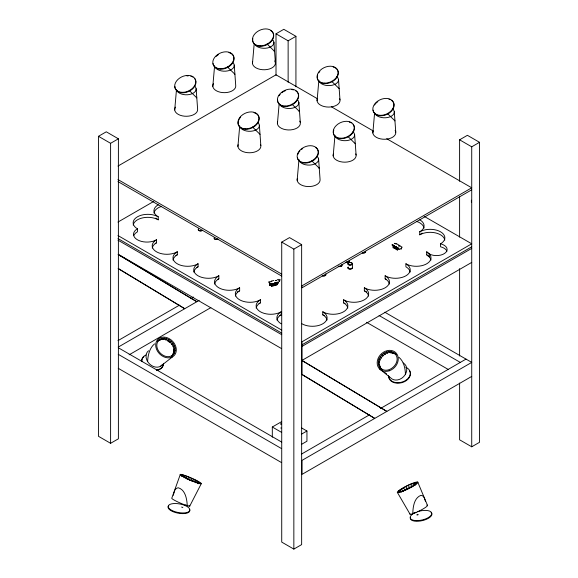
<?xml version="1.0" encoding="UTF-8"?>
<svg xmlns="http://www.w3.org/2000/svg" width="578" height="578" viewBox="0 0 578 578"><rect width="100%" height="100%" fill="white"/><g stroke="black" fill="none" stroke-linecap="round" stroke-linejoin="round"><path stroke-width="0.87" d="M270.836 283.979L270.685 285.221L275.186 284.036L275.027 283.141M393.047 247.825L393.091 247.659A5.534 3.193 60 0 0 393.481 246.055L393.488 245.686M393.546 246.091L393.553 246.076A5.621 3.244 60 0 1 393.156 247.68M395.41 246.596L395.171 246.987A5.621 3.244 60 0 1 394.839 248.627M395.648 248.966L395.627 248.966A5.534 3.193 60 0 0 396.031 247.456L396.031 247.088M396.096 247.5L396.096 247.485A5.621 3.244 60 0 1 395.706 249.082M396.436 249.718L396.479 249.552A5.534 3.193 60 0 0 396.869 247.948L397.115 247.384M396.934 247.991L396.934 247.976A5.621 3.244 60 0 1 396.544 249.573M397.238 250.158L397.281 249.992A5.534 3.193 60 0 0 397.671 248.388L397.671 248.02M397.736 248.432L397.736 248.417A5.621 3.244 60 0 1 397.339 250.014M401.421 248.02L401.11 248.432M271.523 286.334A5.534 4.111 -38.3 0 0 272.021 284.419L272.05 284.203M272.108 284.398L272.108 284.383A5.621 4.176 -38.3 0 1 271.595 286.348L271.754 286.471M272.664 286.016A5.534 4.111 -38.3 0 0 273.163 284.101L272.903 283.675L273.38 283.516M274.03 283.473L274.073 283.668A5.534 4.111 -38.3 0 1 274.008 284.246L273.986 284.354M273.69 285.742A5.534 4.111 -38.3 0 0 274.189 283.827L274.095 283.495M274.275 283.805L274.275 283.791A5.621 4.176 -38.3 0 1 273.762 285.749L273.914 285.879M275.034 285.539L274.853 285.424A5.534 4.111 -38.3 0 0 275.301 283.487L275.301 283.112M275.388 283.466L275.388 283.451A5.621 4.176 -38.3 0 1 274.882 285.409M275.822 285.149A5.534 4.111 -38.3 0 0 276.32 283.234L276.32 282.866M276.811 284.875A5.534 4.111 -38.3 0 0 277.317 282.96L277.541 282.563M277.397 282.938L277.397 282.924A5.621 4.176 -38.3 0 1 276.891 284.882M147.607 361.431C147.975 355.152 149.485 348.079 154.55 343.881M174.701 109.979L176.5 89.409M212.805 86.375L214.604 65.813M237.919 146.472L239.718 125.91M252.47 63.479L254.19 43.805M277.411 123.678L279.131 104.004M297.157 180.278L298.956 159.709A9.848 5.758 0.5 0 0 314.302 164.145L316.224 163.155A9.848 5.758 0.5 0 0 316.932 156.161M317.076 100.774L318.875 80.212M333.181 155.872L334.98 135.31M372.846 132.976L374.645 112.414M173.256 495.324L174.78 490.202L176.304 488.432L178.154 487.745C185.444 489.696 186.925 499.19 187.265 505.699L185.683 504.876M393.618 246.531L393.632 246.466A5.534 3.193 60 0 0 393.683 245.939M395.301 247.5L395.316 247.413A5.534 3.193 60 0 0 395.366 246.893L395.41 246.553M271.826 284.918L271.841 284.838A5.534 4.111 -38.3 0 0 271.906 284.275M275.092 284.058L275.128 283.906A5.636 4.191 -38.3 0 0 275.193 283.336L275.576 282.974M171.493 356.258C182.691 348.65 165.546 330.782 157.382 341.605L160.012 339.228M393.683 245.455L393.264 245.585M394.29 246.329L394.499 246.199M396.313 247.088L395.836 246.857M397.599 248.063L397.809 248.157M395.757 247.088L396.233 246.972L396.233 248.041L399.138 249.45M396.595 247.579L396.869 247.933M381.213 368.858C371.589 360.434 388.113 344.632 396.075 354.74C387.52 346.374 372.759 362.283 382.376 369.768M270.049 284.846L270.208 284.896M269.854 284.983L269.969 284.636L269.716 285.012M180.314 474.437L171.789 498.157A9.848 1.033 23.5 0 0 176.29 501.198A9.848 1.033 23.5 0 0 186.311 505.41L187.966 505.909A9.848 1.033 23.5 0 0 189.093 505.28M269.919 284.701L269.818 285.026M276.205 282.721L276.436 283.01M273.445 283.632L272.939 283.523M277.541 282.678L277.476 282.346M181.449 476.33L182.063 474.914L187.127 476.445L196.462 480.6L200.118 483.244C193.514 482.023 187.034 478.996 181.456 475.253L182.063 474.914M182.662 476.583L183.277 475.167M184.079 477.818L185.003 475.694M187.127 476.445L186.203 478.57L191.029 480.564L191.954 478.432M188.573 479.509L189.497 477.385M194.331 479.53L193.406 481.655L191.817 480.925M195.537 482.724L196.462 480.6M197.286 483.685L198.211 481.561M198.839 483.779L199.453 482.355M189.729 506.133L201.245 483.743A11.488 1.199 23.5 0 0 186.687 476.127A11.488 1.199 23.5 0 0 184.411 477.406A11.488 1.199 23.5 0 0 201.245 483.743M401.204 248.432L401.5 247.868M401.204 249.089L400.8 249.328L400.8 248.663M158.408 340.601C152.122 349.09 165.872 362.023 173.588 354.343M172.49 355.152L173.855 351.597L173.725 349.22L175.04 347.934M172.562 355.34C178.183 347.486 167.36 335.782 158.986 340.232M279.579 281.609L279.629 280.691L278.56 280.402M270.677 284L270.367 284.521L275.655 283.126L275.431 282.837M394.095 246.105L394.499 246.04M397.939 247.948L397.404 247.861L397.743 248.063M398.914 490.982L398.553 491.994C405.149 490.823 411.767 487.442 416.767 482.977L416.637 482.623C410.185 483.605 404.145 487.167 398.914 490.982L399.6 492.362M160.561 339.842L162.021 338.419M162.989 339.503L164.304 338.224M165.387 339.936L166.702 338.657M168.025 340.695L169.051 339.698M169.881 342.544L171.196 341.258M171.522 344.669L172.981 343.253M172.974 346.807L174.296 345.528M173.711 351.735L175.17 350.319M173.212 353.924L174.679 352.501M275.309 280.568L276.71 280.612M160.605 366.221L172.706 356.713A11.488 9.06 45.8 0 0 169.426 338.759A11.488 9.06 45.8 0 0 155.865 346.952A11.488 9.06 45.8 0 0 172.706 356.713M416.998 514.565C416.218 515.634 419.382 514.528 417.692 514.355M399.095 245.708L399.152 246.43L398.885 245.686M269.688 283.877L270.027 284.354M397.064 247.579L396.602 247.42M395.793 247.008L398.892 248.345M280.944 423.522L280.944 424.021M280.944 423.898L280.944 424.397M280.944 427.771L280.944 428.269M395.959 247.088L392.715 244.877L391.913 244.862L395.966 247.239M414.231 512.802L412.757 513.734C412.988 507.224 413.985 497.947 420.936 495.332L422.699 495.866L424.173 497.492L425.574 501.639M277.137 282.346L277.592 282.563M98.477 136.307L106.273 131.806L118.396 138.807L118.396 438.803L110.6 443.304L98.477 436.303L98.477 136.307L110.6 143.308L118.396 138.807M276.009 75.256L276.009 33.813L283.805 29.312L295.929 36.313L295.929 86.765M276.009 33.813L288.133 40.814L295.929 36.313M117.955 166.067L276.009 74.815L317.336 98.672M117.955 222.068L153.77 201.39M281.724 242.103L289.52 237.609L301.644 244.602L301.644 544.599L293.848 549.1L281.724 542.099L281.724 242.103L293.848 249.104L301.644 244.602M459.604 181.246L459.604 139.811L467.4 135.31L479.523 142.311L479.523 442.3L471.727 446.801L459.604 439.8L459.604 383.048M117.955 340.666L179.462 305.148M120.159 255.751L191.145 298.407L193.478 297.056M118.215 347.111L199.193 300.358M459.604 139.811L471.727 146.812L479.523 142.311M129.118 354.813L210.869 307.612M471.727 189.808L301.991 287.808L301.991 285.807L471.727 187.807L386.733 138.734M392.216 244.928L396.176 247.225M392.968 245.058L392.729 246.018L396.233 248.041L396.797 247.731M396.421 247.016L395.836 247.131L396.233 246.972M301.991 344.806L471.727 246.806M301.991 346.403L471.727 248.41M471.727 262.405L301.991 360.405L386.855 411.406L301.673 360.347M272.31 437.221L272.31 427.019L281.544 421.687M301.557 434.129L306.947 431.015L306.947 441.216L301.557 444.33M301.723 453.954L369.465 414.845M380.367 408.552L466.013 359.104M471.727 376.408L301.991 474.401L301.991 460.399L471.727 362.406L384.804 312.221M181.738 507.014L182.121 507.556L182.879 507.231M159.362 340.24L160.706 339.698M415.011 485.13L406.926 488.612L401.031 492.145L400.005 490.079M275.186 282.967L275.576 283.09M275.417 283.148L271.906 283.791M277.202 282.44L277.592 282.49M276.703 280.655L275.366 280.482M275.966 282.7L278.423 281.985C279.384 283.69 274.174 285.33 275.128 282.83M268.748 281.797L269.594 281.58M271.703 281.024L273.806 280.467M270.569 284.383L275.583 283.018M270.215 285.012L269.781 284.708M275.128 283.646L274.377 283.841L274.377 283.025M277.209 279.752L279.015 279.333L280.424 279.962M269.81 284.701L269.854 285.07M273.119 283.574L273.163 284.087M269.572 283.198L270.027 283.668M278.083 283.119L278.293 282.021M399.239 249.508L398.784 248.294M268.748 282.483L269.514 282.635M394.225 246.199L394.362 246.531A5.621 3.244 60 0 1 394.03 248.172M393.958 248.056L393.979 248.056A5.534 3.193 60 0 0 394.362 246.546L394.362 246.062M394.76 248.511L394.781 248.518A5.534 3.193 60 0 0 395.171 247.001L395.171 246.517M394.586 353.642L390.071 352.703L388.886 351.496M393.293 353.252L394.716 353.779L393.401 352.443M270.677 284.101L269.355 283.574L269.558 282.656L269.615 283.827M279.55 281.5L279.608 281.06M331.375 106.778L373.482 131.083M424.165 216.345L471.727 243.808L301.991 341.8L301.991 374.407L374.732 418.4L301.637 374.349M396.949 243.923L400.655 246.17M396.327 246.849L395.742 246.51L396.183 247.868A5.636 3.258 60 0 0 396.219 247.521M396.797 247.976L396.414 247.752L396.804 248.157M392.83 245.961L392.989 244.942M379.089 315.516L460.298 362.406M366.589 322.307L448.586 369.645M117.97 179.563L281.717 274.102M117.97 181.564L281.717 276.103M117.97 235.557L281.717 330.096M117.97 238.562L281.717 333.101M117.97 240.159L281.717 334.698M118.237 254.313L281.435 348.541M191.145 298.407L196.86 301.709L118.158 254.414M301.557 427.908L306.947 431.015M272.31 427.019L281.544 432.351M118.483 347.855L281.688 442.083M118.237 354.314L281.435 448.535M118.237 368.309L281.435 462.537M118.114 268.409L184.736 308.71L118.526 268.821M276.046 285.286L275.872 285.178A5.621 4.176 -38.3 0 0 276.407 283.213M272.895 286.153L272.715 286.045A5.621 4.176 -38.3 0 0 273.25 284.08M394.478 120.571L394.947 120.86L387.397 113.476M274.109 51.074L274.572 51.363L267.029 43.979M299.05 111.272L299.512 111.561L291.969 104.177M234.444 73.977L234.906 74.259L227.364 66.875M318.789 167.873L319.258 168.155L311.708 160.771M196.339 97.574L196.802 97.863L189.259 90.471M400.944 246.452L402.259 247.283M167.736 340.977L169.166 342.017M429.23 253.843L429.23 256.849L426.694 254.804L426.694 251.806L429.028 253.561L430.502 255.613A14.696 8.482 0 0 1 423.652 265.158A14.696 8.482 0 0 1 405.908 263.806L405.908 266.805A14.696 8.482 0 0 1 410.163 272.072M426.694 254.804L429.028 256.567L430.502 258.612A14.696 8.482 0 0 1 430.942 260.071M380.288 367.919C388.351 375.649 402.324 362.262 395.15 353.801M384.84 372.55L386.588 373.908M379.392 368.771L390.598 377.824A9.848 8.121 -44.6 0 0 404.947 375.014L406.11 372.788A9.848 8.121 -44.6 0 0 403.198 362.948M399.001 357.341C403.747 361.358 405.243 368.099 405.438 374.074M331.627 81.274L339.178 88.658M348.418 136.964L355.282 143.756M252.478 126.972L260.021 134.356M426.694 251.806L428.515 253.504L431.188 254.775A10.614 6.127 0 0 0 446.028 252.181A10.614 6.127 0 0 0 440.552 243.808A14.696 8.482 0 0 0 440.552 231.807A14.696 8.482 0 0 0 419.765 231.807A14.696 8.482 0 0 0 419.765 219.806M391.263 351.655L392.578 352.992M386.429 351.98L387.614 353.18M384.067 353.064L385.374 354.401M381.942 354.682L383.127 355.882M380.216 356.72L381.531 358.057M379.002 359.039L379.927 359.978M378.38 361.481L379.565 362.688M378.395 363.887L379.71 365.224M379.045 366.084L380.36 367.413M270.287 284.716L270.836 285.091L270.836 284.159M397.462 492.557L410.055 514.21M415.885 482.587L416.572 483.959M414.578 482.868L415.604 484.935M412.786 483.454L413.819 485.52M410.647 484.306L411.962 486.951M408.299 485.361L409.614 488.005M405.9 486.546L407.215 489.19M403.617 487.781L404.932 490.433M401.609 488.988L402.924 491.64M417.728 482.059L427.424 505.208M379.58 365.086L380.23 367.283M394.29 111.691L395.757 132.131M354.625 134.587L356.099 155.034M338.513 79.489L339.987 99.936M318.601 158.986L320.067 179.433A11.488 6.719 0.5 0 1 307.937 186.557A11.488 6.719 0.5 0 1 297.33 178.523M298.855 102.393L300.329 122.832A11.488 6.719 0.5 0 1 288.191 129.956A11.488 6.719 0.5 0 1 277.584 121.929M273.914 42.194L275.388 62.634M259.363 125.188L260.837 145.634M234.249 65.09L235.723 85.537A11.488 6.719 0.5 0 1 222.588 92.588A11.488 6.719 0.5 0 1 213.535 83.507M196.144 88.694L197.618 109.134A11.488 6.719 0.5 0 1 184.483 116.192A11.488 6.719 0.5 0 1 175.43 107.103M394.658 243.28L394.68 243.743M471.727 146.812L471.727 446.801M471.381 200.205L471.381 202.206M459.604 196.563L459.604 237.103M459.604 268.633L459.604 356.019M440.552 243.808L440.552 246.806A10.614 6.127 0 0 1 446.917 251.271M419.765 231.807L419.765 234.805A14.696 8.482 0 0 1 435.183 232.833A14.696 8.482 0 0 1 444.8 240.072M397.671 247.904L397.671 248.374M396.031 246.972L396.031 247.442M393.488 245.571L393.488 246.04M405.908 263.806A14.696 8.482 0 0 1 405.908 275.807A14.696 8.482 0 0 1 385.129 275.807L385.129 278.806A14.696 8.482 0 0 1 389.377 284.065M385.129 275.807A14.696 8.482 0 0 1 385.129 287.808A14.696 8.482 0 0 1 364.342 287.808L364.342 290.806A14.696 8.482 0 0 1 368.591 296.066M352.436 263.77A2.326 1.344 0 0 1 348.946 264.934A2.326 1.344 0 0 1 348.946 262.607A2.326 1.344 0 0 1 352.436 263.77L352.436 267.773M364.342 287.808A14.696 8.482 0 0 1 364.342 299.809A14.696 8.482 0 0 1 343.556 299.809L343.556 302.807A14.696 8.482 0 0 1 347.804 308.067M343.556 299.809A14.696 8.482 0 0 1 343.556 311.802A14.696 8.482 0 0 1 322.777 311.802L322.777 314.808A14.696 8.482 0 0 1 327.025 320.067M293.848 249.104L293.848 549.1M288.133 40.814L288.133 82.249M133.2 225.073A14.696 8.482 0 0 1 142.817 217.834A14.696 8.482 0 0 1 158.235 219.806L158.235 216.808A14.696 8.482 0 0 0 137.448 216.808A14.696 8.482 0 0 0 137.448 228.809A13.475 7.781 0 0 0 137.448 239.805A13.475 7.781 0 0 0 156.501 239.805A14.696 8.482 0 0 0 156.501 251.806A14.696 8.482 0 0 0 177.287 251.806A14.696 8.482 0 0 0 177.287 263.806A14.696 8.482 0 0 0 198.066 263.806A14.696 8.482 0 0 0 198.066 275.807A14.696 8.482 0 0 0 218.852 275.807A14.696 8.482 0 0 0 218.852 287.808A14.696 8.482 0 0 0 239.639 287.808A14.696 8.482 0 0 0 239.639 299.809A14.696 8.482 0 0 0 260.425 299.809A14.696 8.482 0 0 0 260.425 311.802A14.696 8.482 0 0 0 281.204 311.802L281.204 314.808A14.696 8.482 0 0 0 276.956 320.067M277.317 282.476L277.317 282.945M276.32 282.75L276.32 283.22M275.301 283.003L275.301 283.473M274.189 283.343L274.189 283.812M272.021 283.935L272.021 284.405M260.425 299.809L260.425 302.807A14.696 8.482 0 0 0 256.17 308.067M239.639 287.808L239.639 290.806A14.696 8.482 0 0 0 235.391 296.066M218.852 275.807L218.852 278.806A14.696 8.482 0 0 0 214.604 284.065M198.066 263.806L198.066 266.805A14.696 8.482 0 0 0 193.818 272.072M177.287 251.806L177.287 254.804A14.696 8.482 0 0 0 173.039 260.071M156.501 239.805L156.501 242.811A14.696 8.482 0 0 0 152.252 248.07M137.448 228.809L137.448 231.807A13.475 7.781 0 0 0 133.959 235.297M110.6 143.308L110.6 443.304M352.956 131.762A9.848 5.758 0.5 0 1 352.248 138.756L350.326 139.746A9.848 5.758 0.5 0 1 335.5 136.784M355.781 153.878A11.488 6.719 0.5 0 1 344.965 162.172A11.488 6.719 0.5 0 1 333.354 154.124M353.107 124.335A11.025 7.832 -24.6 0 1 345.182 138.12A11.025 7.832 -24.6 0 1 333.773 130.115M349.293 122.088A11.025 7.832 -24.6 0 1 351.453 122.962M232.58 62.265A9.848 5.758 0.5 0 1 231.872 69.259L229.95 70.249A9.848 5.758 0.5 0 1 215.124 67.286M228.917 52.591A11.025 7.832 -24.6 0 1 229.112 66.564A11.025 7.832 -24.6 0 1 213.036 63.522M216.179 56.398A11.025 7.832 -24.6 0 1 218.376 54.664M297.186 99.568A9.848 5.758 0.5 0 1 296.478 106.562L294.556 107.544A9.848 5.758 0.5 0 1 279.73 104.589M299.722 121.113A11.488 6.719 0.5 0 1 300.213 122.254M295.683 90.768A11.025 7.832 -24.6 0 1 292.078 104.842A11.025 7.832 -24.6 0 1 277.613 100.117M279.087 95.724A11.025 7.832 -24.6 0 1 280.157 94.344M281.826 92.783A11.025 7.832 -24.6 0 1 282.982 91.96M283.588 91.591A11.025 7.832 -24.6 0 1 285.539 90.638M291.861 89.612A11.025 7.832 -24.6 0 1 293.523 89.886M257.694 122.363A9.848 5.758 0.5 0 1 256.986 129.356L255.064 130.346A9.848 5.758 0.5 0 1 240.238 127.384M260.519 144.478A11.488 6.719 0.5 0 1 249.703 152.773A11.488 6.719 0.5 0 1 238.1 144.724M254.031 112.688A11.025 7.832 -24.6 0 1 258.287 122.196A11.025 7.832 -24.6 0 1 245.527 129.306A11.025 7.832 -24.6 0 1 238.302 121.452M238.512 120.715A11.025 7.832 -24.6 0 1 240.665 117.146M392.621 108.866A9.848 5.758 0.5 0 1 391.913 115.86L389.991 116.843A9.848 5.758 0.5 0 1 375.165 113.888M395.157 130.411A11.488 6.719 0.5 0 1 385.129 139.255A11.488 6.719 0.5 0 1 373.02 131.228M391.732 100.471A11.025 7.832 -24.6 0 1 387.513 114.141A11.025 7.832 -24.6 0 1 373.077 110.123M374.515 105.03A11.025 7.832 -24.6 0 1 376.213 103M376.719 102.53A11.025 7.832 -24.6 0 1 377.831 101.656M388.951 99.192A11.025 7.832 -24.6 0 1 390.446 99.712M394.593 246.987A1.445 0.831 60 0 0 395.121 247.29A1.431 0.824 60 0 1 394.839 247.182M202.322 230.217A2.081 1.199 0 0 1 199.721 230.73A2.081 1.199 0 0 1 198.507 229.307M202.531 230.29A2.326 1.344 0 0 1 199.352 230.781A2.326 1.344 0 0 1 198.5 228.946M218.022 239.14A2.326 1.344 0 0 1 215.211 239.35A2.326 1.344 0 0 1 214.127 237.84M217.848 239.039A2.081 1.199 0 0 1 214.9 239.039M214.575 238.786A2.081 1.199 0 0 1 214.366 238.497M352.19 267.773A2.081 1.199 0 0 1 349.567 268.936A2.081 1.199 0 0 1 348.303 267.173M352.356 267.426A2.326 1.344 0 0 1 349.806 269.102A2.326 1.344 0 0 1 348.093 267.101M349.278 261.046A2.081 1.199 0 0 1 346.157 262.094M349.444 260.7A2.326 1.344 0 0 1 348.613 262.116A2.326 1.344 0 0 1 346.034 262.21M365.469 251.697A2.081 1.199 0 0 1 362.348 252.738M365.636 251.351A2.326 1.344 0 0 1 364.805 252.767A2.326 1.344 0 0 1 362.225 252.861M325.652 274.962A2.081 1.199 0 0 1 322.17 275.496M325.652 273.979A2.326 1.344 0 0 1 325.284 275.598A2.326 1.344 0 0 1 322.473 275.814M341.844 265.613A2.081 1.199 0 0 1 338.361 266.147M341.851 264.63A2.326 1.344 0 0 1 341.251 266.364A2.326 1.344 0 0 1 338.188 266.248M315.429 147.361A11.025 7.832 -24.6 0 1 312.243 161.211A11.025 7.832 -24.6 0 1 297.388 157.418M297.749 154.514A11.025 7.832 -24.6 0 1 298.4 153.04M298.826 152.325A11.025 7.832 -24.6 0 1 299.903 150.945M301.572 149.384A11.025 7.832 -24.6 0 1 302.728 148.56M194.475 85.869A9.848 5.758 0.5 0 1 193.767 92.856L191.845 93.846A9.848 5.758 0.5 0 1 177.02 90.891M194.627 78.442A11.025 7.832 -24.6 0 1 188.06 91.743A11.025 7.832 -24.6 0 1 174.903 86.411M186.932 75.928A11.025 7.832 -24.6 0 1 188.284 75.87M190.812 76.188A11.025 7.832 -24.6 0 1 192.973 77.069M272.245 39.369A9.848 5.758 0.5 0 1 271.537 46.363L269.615 47.345A9.848 5.758 0.5 0 1 254.79 44.39M274.781 60.914A11.488 6.719 0.5 0 1 264.753 69.757A11.488 6.719 0.5 0 1 252.644 61.73M270.742 30.569A11.025 7.832 -24.6 0 1 266.27 45.055A11.025 7.832 -24.6 0 1 252.853 38.459M336.844 76.664A9.848 5.758 0.5 0 1 336.136 83.658L334.214 84.648A9.848 5.758 0.5 0 1 319.388 81.686M339.669 98.773A11.488 6.719 0.5 0 1 328.853 107.075A11.488 6.719 0.5 0 1 317.25 99.026M333.181 66.99A11.025 7.832 -24.6 0 1 337.314 76.737A11.025 7.832 -24.6 0 1 324.099 83.572A11.025 7.832 -24.6 0 1 317.669 75.017M318.745 72.828A11.025 7.832 -24.6 0 1 319.822 71.448M409.47 370.556A11.025 7.94 -14.1 0 1 401.84 382.672A11.025 7.94 -14.1 0 1 388.719 376.256M405.77 367.261A11.025 7.94 -14.1 0 1 404.39 381.162A11.025 7.94 -14.1 0 1 388.597 375.758M189.627 509.861A11.025 4.342 10.6 0 1 177.872 513.12A11.025 4.342 10.6 0 1 168.74 505.757M182.843 504.71A11.025 4.342 10.6 0 1 186.13 512.693A11.025 4.342 10.6 0 1 168.415 507.477A11.025 4.342 10.6 0 1 182.171 504.515M162.143 364.899A9.848 7.767 45.8 0 1 148.141 362.355L146.884 360.173A9.848 7.767 45.8 0 1 148.539 350.767M163.415 363.331A11.025 7.666 16.2 0 1 156.754 369.942M141.913 361.597A11.025 7.666 16.2 0 1 146.053 354.964M163.184 365.188A11.025 7.666 16.2 0 1 156.609 370.447M141.689 361.416A11.025 7.666 16.2 0 1 143.908 356.626M426.709 505.172A9.848 1.387 -26.5 0 1 424.49 508.091A9.848 1.387 -26.5 0 1 413.747 513.409L412.027 513.972A9.848 1.387 -26.5 0 1 409.932 513.864M431.094 512.52A11.025 4.617 -12.7 0 1 422.518 520.576A11.025 4.617 -12.7 0 1 410.409 517.52M417.497 511.689A11.025 4.617 -12.7 0 1 431.65 514.225A11.025 4.617 -12.7 0 1 414.708 520.503A11.025 4.617 -12.7 0 1 415.987 512.245M281.204 323.803A14.696 8.482 0 0 1 281.204 311.802M198.066 266.805A14.696 8.482 0 0 1 196.621 267.535M156.501 242.811A13.475 7.781 0 0 1 155.179 243.475M177.287 254.804A14.696 8.482 0 0 1 175.842 255.541M239.639 290.806A14.696 8.482 0 0 1 237.406 291.861M260.425 302.807A14.696 8.482 0 0 1 258.973 303.537M218.852 278.806A14.696 8.482 0 0 1 217.407 279.535M281.204 314.808A14.696 8.482 0 0 1 279.759 315.537M322.777 311.802A14.696 8.482 0 0 1 322.777 323.803A14.696 8.482 0 0 1 301.991 323.803M324.222 315.537A14.696 8.482 0 0 1 322.777 314.808M345.001 303.537A14.696 8.482 0 0 1 343.556 302.807M386.574 279.535A14.696 8.482 0 0 1 385.129 278.806M366.575 291.861A14.696 8.482 0 0 1 364.342 290.806M422.099 233.05A14.696 8.482 0 0 1 419.765 234.805M416.724 221.461A14.696 8.482 0 0 1 424.014 228.072M158.235 219.806A14.696 8.482 0 0 1 155.901 218.051M153.986 213.072A14.696 8.482 0 0 1 161.276 206.462M158.235 216.808A14.696 8.482 0 0 1 158.235 204.807M271.761 281.204L270.699 281.862L271.761 281.204M394.76 243.454L396.494 243.938L394.76 243.483M340.868 138.243A11.025 7.832 -24.6 0 0 353.917 125.643A11.025 7.832 -24.6 0 0 336.338 125.426A11.025 7.832 -24.6 0 0 340.868 138.243M220.493 68.746A11.025 7.832 -24.6 0 0 233.541 56.145A11.025 7.832 -24.6 0 0 215.962 55.929A11.025 7.832 -24.6 0 0 220.493 68.746M285.099 106.049A11.025 7.832 -24.6 0 0 298.147 93.441A11.025 7.832 -24.6 0 0 280.568 93.224A11.025 7.832 -24.6 0 0 285.099 106.049M245.607 128.843A11.025 7.832 -24.6 0 0 258.655 116.243A11.025 7.832 -24.6 0 0 241.077 116.026A11.025 7.832 -24.6 0 0 245.607 128.843M380.526 115.347A11.025 7.832 -24.6 0 0 393.575 102.747A11.025 7.832 -24.6 0 0 376.003 102.523A11.025 7.832 -24.6 0 0 380.526 115.347M349.069 264.811A2.081 1.199 0 0 0 352.19 263.77A2.081 1.199 0 0 0 349.069 262.73A2.081 1.199 0 0 0 349.069 264.811M304.844 162.642A11.025 7.832 -24.6 0 0 317.886 150.042A11.025 7.832 -24.6 0 0 300.314 149.825A11.025 7.832 -24.6 0 0 304.844 162.642M182.388 92.343A11.025 7.832 -24.6 0 0 195.436 79.742A11.025 7.832 -24.6 0 0 177.858 79.526A11.025 7.832 -24.6 0 0 182.388 92.343M260.158 45.85A11.025 7.832 -24.6 0 0 273.199 33.242A11.025 7.832 -24.6 0 0 255.628 33.025A11.025 7.832 -24.6 0 0 260.158 45.85M324.757 83.145A11.025 7.832 -24.6 0 0 337.805 70.545A11.025 7.832 -24.6 0 0 320.226 70.328A11.025 7.832 -24.6 0 0 324.757 83.145M389.16 370.816A11.488 9.479 -44.6 0 0 396.046 352.948A11.488 9.479 -44.6 0 0 377.947 358.822A11.488 9.479 -44.6 0 0 389.16 370.816M401.768 491.625A11.488 1.618 -26.5 0 0 417.872 482.457A11.488 1.618 -26.5 0 0 403.141 487.839A11.488 1.618 -26.5 0 0 401.768 491.625"/></g></svg>
